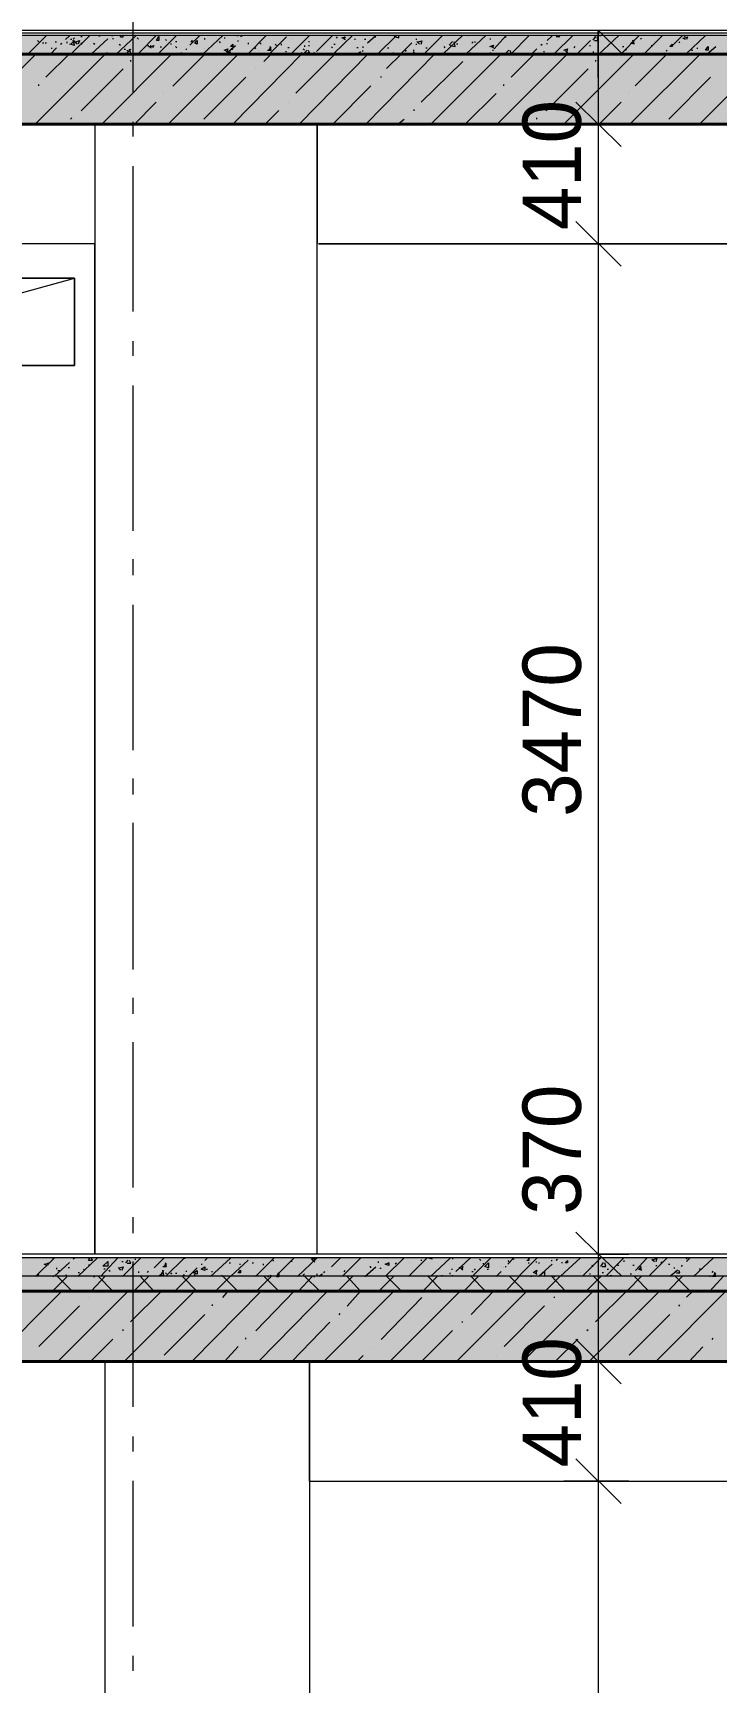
# Model space of a CAD drawing. Header units: millimetres. Extents: x -136833 to 49383, y -8033 to 344618.
# Drawn here: x -8092 to -5746, y 47183 to 52848 of the extents above; entities that cross this region are included whole.
import ezdxf

# ---------------------------------------------------------------- set-up
doc = ezdxf.new("R2010")
doc.units = ezdxf.units.MM
doc.layers.add('PDF _Геометрия', color=7, linetype='Continuous', true_color=0x1d1d1d)
doc.layers.add('PDF _Сплошная заливка', color=7, linetype='Continuous', true_color=0xffffff)
doc.layers.add('PDF _Текст', color=7, linetype='Continuous')

msp = doc.modelspace()

# ---------------------------------------------------------------- hatches: boundary and pattern name
at = {"layer": 'PDF _Сплошная заливка', "transparency": 33554559}
h = msp.add_hatch(color=256, dxfattribs=at)
h.paths.add_polyline_path([(-77398.8375915002, 52535.51989196878), (-77398.8375915002, 52776.42463318465), (-103546.0112988801, 52776.42463318465), (-103546.0112988801, 52535.51989196878)])
h.paths.add_polyline_path([(146.768885612255, 52535.51989196878), (146.768885612255, 52776.42463318465), (-22999.65702283529, 52776.42463318465), (-22999.65702283529, 52535.51989196878)])
h.paths.add_polyline_path([(-23351.00181990939, 52535.51989196878), (-23351.00181990939, 52776.42463318465), (-26352.24833949412, 52776.42463318465), (-26352.24833949412, 52535.51989196878)])
h.paths.add_polyline_path([(-26398.81210778105, 52535.51989196878), (-26398.81210778105, 52776.42463318465), (-44097.27712665802, 52776.42463318465), (-44097.27712665802, 52535.51989196878)])
h.paths.add_polyline_path([(-45350.26580056082, 52535.51989196878), (-45350.26580056082, 52776.42463318465), (-50899.8203663938, 52776.42463318465), (-50899.8203663938, 52535.51989196878)])
h = msp.add_hatch(color=256, dxfattribs=at)
h.paths.add_polyline_path([(-65546.24202755485, 48285.51776832552), (-65546.24202755485, 48526.35779911298), (-101294.0025896181, 48526.35779911298), (-101294.0025896181, 48285.51776832552)])
h.paths.add_polyline_path([(146.768885612255, 48285.51776832552), (146.7688856122841, 48526.35779911298), (-22999.65702283529, 48526.35779911298), (-22999.65702283529, 48285.51776832552)])
h.paths.add_polyline_path([(-23351.00181990939, 48285.51776832552), (-23351.00181990939, 48526.35779911298), (-26352.24833949412, 48526.35779911298), (-26352.24833949412, 48285.51776832552)])
h.paths.add_polyline_path([(-26398.81210778105, 48285.51776832552), (-26398.81210778105, 48526.35779911298), (-44097.27712665802, 48526.35779911298), (-44097.27712665802, 48285.51776832552)])
h.paths.add_polyline_path([(-45350.26580056082, 48285.51776832552), (-45350.26580056082, 48526.35779911298), (-50899.8203663938, 48526.35779911298), (-50899.8203663938, 48285.51776832552)])
h.paths.add_polyline_path([(-50950.617204525, 48285.51776832552), (-50950.617204525, 48526.35779911298), (-65296.49090674313, 48526.35779911298), (-65296.49090674313, 48285.51776832552)])

# ---------------------------------------------------------------- linework, layer by layer
at = {"layer": 'PDF _Геометрия', "color": 7, "lineweight": 9}
for points in [[(-7747.654456766279, 52644.77888365517), (-7747.654456766279, 53144.23190761018)], [(-22897.04491216989, 52775.70699501465), (-96.6929183047032, 52775.70699501465), (-96.6929183047032, 52839.24117213599), (-96.6929183047032, 52847.65271359871), (-96.6929183047032, 52856.14599987641), (-22897.04491216989, 52856.14599987641)], [(-6150.779456766264, 52695.35046541787), (-6150.779456766264, 52856.2363432561), (-6150.779456766264, 52534.54261451695), (-6150.779456766264, 52123.90597994009), (-6150.779456766264, 48652.60497704038), (-6150.779456766264, 48284.29600722856), (-6150.779456766264, 47873.6593648568), (-6150.779456766264, 45033.19899437744)], [(-96.6929183047032, 52847.65271359871), (-22897.04491216989, 52847.65271359871)], [(-96.6929183047032, 52839.24117213599), (-22897.04491216989, 52839.24117213599)], [(-9234.043096253808, 52533.93904870238), (-7879.265033689357, 52533.93904870238), (-7879.265033689357, 48651.98994121978), (-7879.265033689357, 52123.35485058222), (-9606.179258351563, 52123.35485058222)], [(-7886.395140819412, 48653.54661909459), (-7115.923687535513, 48653.54661909459), (-7115.923687535513, 52535.31499270823), (-7886.395140819412, 52535.31499270823)], [(-7747.654456766279, 52492.37927190195), (-7747.654456766279, 52543.17976337214)], [(-7115.923687535513, 52535.31499270823), (-7115.923687535513, 52124.70409525902)], [(-579.2650336892984, 51590.38374239841), (-579.2650336892984, 48652.46146995788), (-579.2650336892984, 52534.40493699117), (-579.2650336892984, 52123.74345747828), (-7111.413859961627, 52123.74345747828), (-579.2650336892984, 52123.74345747828)], [(-579.2650336892984, 52534.40493699117), (-7111.413859961627, 52534.40493699117)], [(-6150.779456766264, 52534.54261451695), (-6269.263439017872, 52534.54261451695)], [(-6151.586417053419, 52534.63029903517), (-6045.49099522781, 52534.63029903517)], [(-7747.654456766279, 51891.25008138418), (-7747.654456766279, 52390.78015931586)], [(-6150.779456766264, 52123.90597994009), (-6269.263439017872, 52123.90597994009)], [(-6151.586417053419, 52123.96573213676), (-6045.49099522781, 52123.96573213676)], [(-8224.56275063382, 51929.89274641829), (-7949.457341381669, 52006.04596558841), (-8300.642797514127, 52006.04596558841), (-7949.457341381669, 52006.04596558841), (-7949.457341381669, 51705.50237346185), (-8300.642797514127, 51705.50237346185), (-7949.457341381669, 51705.50237346185), (-7949.457341381669, 52006.04596558841)], [(148.9801586183894, 51904.36985669532), (148.9801586183894, 50981.59287701028), (148.9801586183894, 48653.33308315772), (148.9801586183894, 48640.65153218422), (-19848.78286154335, 48640.65153218422)], [(-7747.654456766279, 51738.85046963098), (-7747.654456766279, 51789.64909074691)], [(-7747.654456766279, 51137.71940875896), (-7747.654456766279, 51637.25135704488)], [(-7747.654456766279, 50985.31979700574), (-7747.654456766279, 51040.35397769786)], [(-7747.654456766279, 50384.19060648797), (-7747.654456766279, 50883.72068441964)], [(-7747.654456766279, 50231.7910024317), (-7747.654456766279, 50286.82330507264)], [(-7747.654456766279, 49630.65993386275), (-7747.654456766279, 50134.4255713706)], [(-7747.654456766279, 49478.26220016071), (-7747.654456766279, 49533.29451049858)], [(-7747.654456766279, 48881.44186709342), (-7747.654456766279, 49380.89489874538)], [(-6150.779456766264, 49126.76737903751), (-6150.779456766264, 48686.51164110944), (-6150.779456766264, 48470.59332541319)], [(-7747.654456766279, 48724.80856611827), (-7747.654456766279, 48779.84087645614)], [(148.9801586183894, 48653.33308315772), (-19848.78286154335, 48653.33308315772)], [(-19848.78286154335, 48526.35779911298), (148.9801586183894, 48526.35779911298), (148.9801586183894, 48577.16389425253), (148.9801586183894, 48640.65153218422)], [(-7747.654456766279, 48127.9111944682), (-7747.654456766279, 48627.44314275411)], [(-6150.779456766264, 48652.60497704038), (-6269.263439017872, 48652.60497704038)], [(-6151.586417053419, 48652.75176248316), (-6045.49099522781, 48652.75176248316)], [(148.9801586183894, 48577.16389425253), (-19848.78286154335, 48577.16389425253)], [(-9240.853272375185, 45252.2718336995), (-7844.168879843215, 45252.2718336995), (-7844.168879843215, 45154.90432504352), (-10239.91846691261, 45154.90432504352), (-7844.168879843215, 45154.90432504352), (-7844.168879843215, 48283.37658009075), (-7941.846205451395, 48283.37658009075)], [(-7142.245802920123, 47872.94309226629), (-7142.245802920123, 48283.54568348834), (-7142.245802920123, 45155.11328613107), (-7845.276033171889, 45155.11328613107)], [(-7143.975802110173, 47873.31877468288), (-544.1688798431423, 47873.31877468288), (-544.1688798431423, 48283.92400577303), (-544.1688798431423, 45155.50892451356), (-4595.693130424232, 45155.50892451356)], [(-544.1688798431423, 48283.92400577303), (-7143.975802110173, 48283.92400577303)], [(-6150.779456766264, 48284.29600722856), (-6269.263439017872, 48284.29600722856)], [(-6151.586417053419, 48284.44994390402), (-6045.49099522781, 48284.44994390402)], [(-7747.654456766279, 47975.51158271499), (-7747.654456766279, 48026.31207418516)], [(-7747.654456766279, 47374.38239219721), (-7747.654456766279, 47873.91247012888)], [(-6150.779456766264, 47873.6593648568), (-6269.263439017872, 47873.6593648568)], [(-6151.586417053419, 47873.78538480698), (-6045.49099522781, 47873.78538480698)], [(-7747.654456766279, 47221.982780444), (-7747.654456766279, 47272.7832796111)]]:
    msp.add_lwpolyline(points, dxfattribs=at)
at = {"layer": 'PDF _Геометрия', "color": 7, "lineweight": 40}
for points in [[(-96.6929183047032, 53046.66677009287), (-96.6929183047032, 52775.70699501465), (-22994.22725588932, 52775.70699501465)], [(-22994.22725588932, 52534.39398192377), (-96.6929183047032, 52534.39398192377), (-96.6929183047032, 51954.42211422629)], [(148.9801586183894, 45156.77080311752), (148.9801586183894, 48285.08877381559), (148.9801586183894, 48526.35779911298), (-22997.80196707319, 48526.35779911298)], [(-22994.22725588932, 48284.23364378761), (-96.6929183047032, 48284.23364378761), (-96.6929183047032, 45155.80124204171), (-26097.42702582799, 45155.80124204171)]]:
    msp.add_lwpolyline(points, dxfattribs=at)
at = {"layer": 'PDF _Геометрия', "color": 7, "lineweight": 18}
for points in [[(-6148.249074914944, 52855.69969461921), (-6071.81311061242, 52779.49605347341)], [(-6150.779456766264, 52534.54261451695), (-6227.167945314563, 52610.69703004821)], [(-6148.249074914944, 52533.96027965342), (-6071.81311061242, 52457.75663850762)], [(-6150.779456766264, 52123.90597994009), (-6227.167945314563, 52200.06228963177)], [(-6148.249074914944, 52123.3826298124), (-6071.81311061242, 52047.17898086685)], [(-6150.779456766264, 48652.60497704038), (-6227.167945314563, 48728.83741171407)], [(-6148.249074914944, 48652.02837508999), (-6071.81311061242, 48580.03689176671)], [(-6150.779456766264, 48284.29600722856), (-6227.167945314563, 48360.52844190224)], [(-6148.249074914944, 48283.72471825989), (-6071.81311061242, 48207.52107711409)], [(-6150.779456766264, 47873.6593648568), (-6227.167945314563, 47949.89370148579)], [(-6148.249074914944, 47873.06899298752), (-6071.81311061242, 47796.86534404196)]]:
    msp.add_lwpolyline(points, dxfattribs=at)
at = {"layer": 'PDF _Геометрия', "lineweight": 9}
for points in [[(-8109.702890857588, 52775.54943144721), (-8045.971764458591, 52839.05184219193)], [(-8076.897086837489, 52822.28534368541), (-8072.293879843215, 52818.06260953033)], [(-8059.34965543494, 52813.72940821354), (-8054.745802920123, 52813.72940821354)], [(-8050.575939733666, 52813.63513363238), (-8045.971764458591, 52813.63513363238)], [(-8028.423687535513, 52797.39784288452), (-8028.423687535513, 52793.17363599471)], [(-8019.649649073981, 52839.69819084942), (-8019.649649073981, 52839.69819084942)], [(-8015.481076928598, 52817.63876391952), (-8010.875610612435, 52817.63876391952)], [(-7997.933645526078, 52809.08116832854), (-7993.327533689371, 52813.3065672296)], [(-7980.068822256988, 52825.86164323722), (-7967.005418304732, 52838.53862223531)], [(-7975.779456766279, 52817.42417682809), (-7975.779456766279, 52813.19818576124)], [(-7966.364850959144, 52810.38726655922), (-7949.457341381669, 52806.16226227403), (-7954.065067019736, 52823.06789682119)], [(-7962.83878272101, 52826.53959084227), (-7958.231379843201, 52826.53959084227)], [(-7962.52257571138, 52809.54301878814), (-7949.457341381669, 52822.29869637025)], [(-7960.620187179564, 52776.16971731492), (-7896.813110612435, 52839.67085866888)], [(-7954.065067019736, 52827.29477613671), (-7949.457341381669, 52831.51978042189)], [(-7949.13389570851, 52818.74977004801), (-7940.683302920123, 52810.29729441287)], [(-7944.976329165773, 52817.96822268885), (-7931.909264458591, 52822.19381887713), (-7936.517635617216, 52809.436354285)], [(-7927.743919915942, 52835.55590663245), (-7923.135225997059, 52835.55590663245)], [(-7927.743919915942, 52814.41895192209), (-7923.135225997059, 52810.19118435791)], [(-7890.775488236875, 52776.52661537856), (-7835.394841381669, 52827.36669520477)], [(-7883.875341409599, 52813.35278041852), (-7879.265033689357, 52809.12353243992)], [(-7866.327910007079, 52838.6273955654), (-7861.716956766279, 52838.6273955654)], [(-7826.620802920137, 52830.74185583684), (-7826.620802920137, 52830.74185583684)], [(-7822.459331500737, 52839.11717630805), (-7817.846764458591, 52839.11717630805)], [(-7817.846764458591, 52830.65453519038), (-7817.846764458591, 52826.42322232417)], [(-7806.616647359566, 52775.15227734957), (-7738.880418304747, 52838.65639928209)], [(-7796.138184396943, 52810.15892254308), (-7791.524649073981, 52805.92671373558)], [(-7791.524649073981, 52834.70310065778), (-7791.524649073981, 52838.93530177104)], [(-7791.211857646835, 52834.69584477988), (-7782.750610612435, 52834.69584477988), (-7782.750610612435, 52838.92646444969)], [(-7734.722174488052, 52830.87571580108), (-7730.106379843201, 52826.64143441337)], [(-7727.993284591765, 52779.6867942538), (-7668.688110612435, 52838.99008899988)], [(-7698.860306371047, 52806.05151919087), (-7695.010225997044, 52801.8160534716)], [(-7694.703945498026, 52801.73003734864), (-7686.236187535527, 52797.49615451704)], [(-7690.0865370518, 52800.96109174745), (-7686.236187535527, 52805.19685354961)], [(-7689.781117597595, 52800.95231882108), (-7677.462149073981, 52805.11128732058), (-7681.312767732539, 52796.71626093603)], [(-7661.687177007698, 52776.53486615061), (-7598.495802920137, 52840.0329114726)], [(-7654.99145977477, 52800.77502466265), (-7651.140033689357, 52800.77502466265)], [(-7637.443921136262, 52826.02860924245), (-7633.591956766279, 52821.79107094295)], [(-7619.896382497769, 52810.53037404511), (-7616.043879843201, 52810.53037404511)], [(-7602.348843859247, 52818.91831648094), (-7598.495802920137, 52818.91831648094)], [(-7602.348843859247, 52801.19395826905), (-7598.495802920137, 52796.95523563801)], [(-7553.460548071685, 52805.69567673017), (-7519.529456766293, 52839.54770019588)], [(-7549.706227943723, 52818.5833982675), (-7545.851572150888, 52818.5833982675), (-7545.851572150888, 52822.82389739588)], [(-7508.460390841254, 52775.57768938623), (-7440.563110612435, 52839.07833812047)], [(-7501.981379843201, 52825.9711725775), (-7501.981379843201, 52830.21315212033)], [(-7453.194765431923, 52818.71094879808), (-7449.337149073981, 52814.46719275793)], [(-7435.64722679343, 52831.28689787878), (-7431.789072150903, 52831.28689787878)], [(-7430.65717088613, 52775.25177578975), (-7396.692918304747, 52804.89135071997)], [(-7391.778380197153, 52839.47129178607), (-7387.918879843201, 52839.47129178607)], [(-7387.918879843201, 52818.32130703648), (-7387.918879843201, 52822.56713565685)], [(-7378.859869374632, 52835.92380299206), (-7370.370802920137, 52840.17022377821)], [(-7354.750322198699, 52775.38797181536), (-7291.404456766293, 52838.88660530207)], [(-7352.822725997044, 52813.84621543087), (-7352.822725997044, 52809.59920247894)], [(-7330.361994962353, 52793.3071892751), (-7326.50061061242, 52797.55508275292)], [(-7312.81445632386, 52814.39518959744), (-7308.952533689357, 52810.14669623107)], [(-7286.214956429467, 52788.75517085448), (-7273.856379843201, 52788.75517085448), (-7277.719379046845, 52801.42497383457)], [(-7282.351957225837, 52787.98181386591), (-7273.856379843201, 52800.651624572)], [(-7280.728712756463, 52775.7026869919), (-7221.212149073966, 52834.98714968334)], [(-7273.856379843201, 52838.74214876955), (-7273.856379843201, 52838.74214876955)], [(-7273.856379843201, 52838.74214876955), (-7273.856379843201, 52838.74214876955)], [(-7260.171840408322, 52809.77483327991), (-7256.308302920123, 52805.52456341622)], [(-7238.760225997044, 52806.22626765463), (-7238.760225997044, 52810.47712968411)], [(-7216.30299381206, 52797.57998751121), (-7212.438110612435, 52797.57998751121)], [(-7205.666707005788, 52775.95997322787), (-7142.245802920123, 52839.45640826727)], [(-7203.664072150903, 52830.59174349938), (-7203.664072150903, 52830.59174349938)], [(-7159.793879843201, 52804.9504809848), (-7159.793879843201, 52800.6988410604)], [(-7146.112839258029, 52818.26512647634), (-7142.245802920123, 52818.26512647634)], [(-7146.112839258029, 52805.58018772009), (-7142.245802920123, 52805.58018772009)], [(-7118.222743231672, 52783.89542656648), (-7063.279456766279, 52838.91995618502)], [(-7067.148915384736, 52800.84319871919), (-7063.279456766279, 52796.58642277085)], [(-7060.454703569572, 52776.59669815611), (-6993.087149073966, 52840.09075929167)], [(-7058.375146065475, 52809.28715810303), (-7054.505418304747, 52809.28715810303)], [(-7049.601376746214, 52830.34780140407), (-7045.731379843201, 52834.60517725709)], [(-7031.792811345178, 52830.99773634805), (-7019.409264458576, 52835.17850694705), (-7023.280068788445, 52826.74136119888)], [(-7028.183302920137, 52821.77604163948), (-7028.183302920137, 52821.77604163948)], [(-7027.92200701531, 52830.22470575694), (-7019.409264458576, 52825.96644165526)], [(-6988.184991511444, 52826.55098012177), (-6984.31311061242, 52826.55098012177)], [(-6979.411222192182, 52797.60034513698), (-6975.539072150903, 52797.60034513698)], [(-6957.99099522781, 52797.46411849051), (-6957.99099522781, 52801.72445517242)], [(-6953.089914234428, 52826.28843198082), (-6949.216956766293, 52826.28843198082)], [(-6943.561950730189, 52814.17456796781), (-6914.120802920123, 52839.51089778492)], [(-6917.994836957412, 52834.55297100855), (-6914.120802920123, 52834.55297100855)], [(-6907.499476619894, 52776.37074658772), (-6843.92849522781, 52839.86223513321), (-6852.45307583567, 52835.67565064102)], [(-6874.12599036115, 52796.95482252775), (-6870.250610612449, 52796.95482252775)], [(-6852.212376382726, 52835.61526743379), (-6835.154456766279, 52831.35078559146), (-6835.154456766279, 52839.80025090998)], [(-6829.289756786515, 52776.05510625341), (-6791.284264458591, 52814.13633205498)], [(-6777.61452784932, 52826.73175288609), (-6773.736187535498, 52826.73175288609)], [(-6777.61452784932, 52809.04629611129), (-6773.736187535498, 52809.04629611129)], [(-6773.492056804826, 52818.21645505913), (-6764.962149073966, 52809.76040380955)], [(-6768.597488844243, 52817.38029349141), (-6756.188110612435, 52821.56789203746), (-6760.066989210827, 52808.92365546428)], [(-6749.64623700385, 52775.37146819298), (-6685.995802920123, 52838.86461958456)], [(-6742.519450572319, 52796.85108439628), (-6738.640033689357, 52796.85108439628)], [(-6685.995802920123, 52821.943849033), (-6685.995802920123, 52821.943849033)], [(-6683.372426493879, 52776.4321834902), (-6615.803495227796, 52839.96245492531)], [(-6681.103065337535, 52801.46793577448), (-6677.221764458576, 52797.27582808374)], [(-6663.319359843867, 52806.33500785358), (-6650.899649073966, 52818.99166698602)], [(-6659.209585511227, 52805.50018424976), (-6642.125610612435, 52801.22918858387), (-6646.007988060534, 52818.1558262542)], [(-6637.234218741272, 52810.40981297762), (-6633.351572150903, 52810.40981297762)], [(-6604.448228966401, 52775.97536110207), (-6536.837149073952, 52839.4655758682)], [(-6598.255418304732, 52834.80202853247), (-6598.255418304732, 52834.80202853247)], [(-6584.591602825734, 52813.5596854485), (-6580.707341381669, 52817.75499078049)], [(-6575.817833506473, 52817.69805495974), (-6571.933302920123, 52817.69805495974)], [(-6523.175217590964, 52827.3893764726), (-6519.289072150888, 52827.3893764726)], [(-6522.948521176673, 52801.99513344561), (-6510.515033689342, 52806.19276433489), (-6514.401448271703, 52797.71969653639)], [(-6519.062106594312, 52801.21899313502), (-6510.515033689342, 52796.94355622581)], [(-6508.635692782918, 52793.24367773076), (-6466.644841381654, 52839.74114310936)], [(-6470.532601675426, 52834.76374468701), (-6466.644841381654, 52834.76374468701)], [(-6451.479006617985, 52775.79054629541), (-6387.67849522781, 52839.27764901667)], [(-6414.000610612435, 52800.53708803708), (-6414.000610612435, 52800.53708803708)], [(-6347.699831205871, 52805.8726318054), (-6343.808302920123, 52810.1536942895)], [(-6326.260225997044, 52809.27352042665), (-6326.260225997044, 52813.47726368791)], [(-6325.841128551343, 52821.86226527276), (-6308.712149073952, 52838.75556309659)], [(-6302.39539142506, 52776.37152926854), (-6238.519841381669, 52839.85532897396)], [(-6294.845908342511, 52835.88585491399), (-6282.390033689342, 52835.88585491399), (-6286.283445971087, 52840.16898219148)], [(-6286.283445971087, 52834.32886376887), (-6282.390033689342, 52838.61199883319)], [(-6238.519841381669, 52827.15932928964), (-6238.519841381669, 52827.15932928964)], [(-6233.640830055549, 52797.50898525749), (-6229.745802920108, 52801.71591837588)], [(-6223.861276020645, 52775.16290553399), (-6177.101572150888, 52821.76659565178)], [(-6180.998214140025, 52804.85387573375), (-6177.101572150888, 52804.85387573375)], [(-6168.124244235019, 52823.23210317278), (-6159.553495227825, 52835.85988699416)], [(-6163.450675501532, 52834.37941056306), (-6159.553495227825, 52834.37941056306)], [(-6163.248247092022, 52822.32967139214), (-6150.779456766264, 52822.32967139214), (-6154.676906182256, 52835.03444448513)], [(-6148.441754363274, 52775.3312814486), (-6080.587149073981, 52838.81787952323)], [(-6145.903136863009, 52839.27728952978), (-6142.005418304718, 52839.27728952978)], [(-6115.683302920108, 52813.6497817012), (-6115.683302920108, 52813.6497817012)], [(-6073.600232427911, 52775.66492403528), (-6010.394841381654, 52839.18466393065)], [(-6066.939212989717, 52801.44648278267), (-6063.039072150874, 52801.44648278267)], [(-6040.423763258252, 52814.68899883539), (-6027.942918304747, 52810.3972773673), (-6031.844135712701, 52823.11623702653)], [(-6036.522545850283, 52813.90989450927), (-6027.942918304747, 52822.33522890633)], [(-6005.522827754961, 52826.42373487336), (-6001.620802920137, 52830.63822605291)], [(-5994.673125324873, 52775.18575767973), (-5931.42849522781, 52838.66868318355)], [(-5966.524649073966, 52801.59046830113), (-5966.524649073966, 52805.80612225932)], [(-5957.75061061242, 52834.5719886987), (-5957.75061061242, 52834.5719886987)], [(-5957.75061061242, 52817.63006460897), (-5957.75061061242, 52817.63006460897)], [(-5899.521287177879, 52801.64291788066), (-5861.236187535498, 52839.76970173576)], [(-5873.916287966131, 52813.63603914545), (-5870.010225997044, 52817.8548907449)], [(-5861.053614670629, 52831.21512269149), (-5852.462149073966, 52826.99759612365)], [(-5856.368749327637, 52838.95012087494), (-5852.462149073966, 52834.73259430709)], [(-5856.187037507581, 52830.39702298578), (-5843.688110612435, 52834.61674666921), (-5847.594980008376, 52826.17729930235)], [(-5850.283674815058, 52775.72992588396), (-5782.269841381654, 52839.2872488601)], [(-5799.817918304718, 52839.3571396197), (-5799.817918304718, 52839.3571396197)], [(-5782.269841381654, 52826.54371997905), (-5782.269841381654, 52826.54371997905)], [(-5776.886870405913, 52776.27778113185), (-5747.173687535484, 52801.69167587878)], [(-8322.112273334555, 52535.27833807254), (-8081.067918304761, 52776.55133694677)], [(-8085.669598212597, 52533.73546630928), (-7844.168879843215, 52775.00334704465)], [(-8047.681894531735, 52696.16362755873), (-7967.005418304732, 52776.61125151483)], [(-8032.380303869781, 52775.31944962812), (-8010.875610612435, 52796.51661203479)], [(-7870.490995227825, 52780.19813830483), (-7870.490995227825, 52780.19813830483)], [(-7857.209043542272, 52533.8443114355), (-7616.043879843201, 52775.08847455398)], [(-7840.006762903286, 52779.98743518041), (-7835.394841381669, 52779.98743518041)], [(-7778.590752994409, 52792.28566840219), (-7773.976572150888, 52792.28566840219)], [(-7773.362060087646, 52780.25577335187), (-7756.428495227825, 52776.02425813265), (-7761.043321591875, 52792.95595276904)], [(-7769.817037293149, 52787.96388869212), (-7765.202533689371, 52787.96388869212)], [(-7768.739714347888, 52779.48726544601), (-7756.428495227825, 52792.18555924694)], [(-7756.428495227825, 52750.62579261094), (-7756.428495227825, 52754.85917805361)], [(-7629.522096794739, 52533.87726564416), (-7387.918879843201, 52775.17329724353)], [(-7612.261519024076, 52665.09984636471), (-7501.981379843201, 52775.15027582399)], [(-7584.801305220739, 52776.44152453502), (-7580.947725997044, 52780.68083162468)], [(-7567.253766582216, 52792.45994731978), (-7563.399649073966, 52792.45994731978)], [(-7514.611150666722, 52779.47331362891), (-7510.755418304747, 52775.23163016898)], [(-7501.981379843201, 52796.35828409735), (-7501.981379843201, 52796.35828409735)], [(-7435.35897251335, 52788.92139090602), (-7423.015033689371, 52793.16603519484), (-7426.873457474168, 52780.4321023284)], [(-7431.500548728538, 52788.14894989801), (-7423.015033689371, 52779.66155194803)], [(-7418.099688154893, 52779.58083487707), (-7414.24099522781, 52783.82577524877)], [(-7409.325918835646, 52792.23415153955), (-7405.466956766264, 52792.23415153955), (-7409.325918835646, 52796.47938799414)], [(-7405.95588127205, 52534.851405291), (-7168.567918304732, 52776.10371044964), (-7168.567918304732, 52780.35694114223), (-7177.070598518025, 52776.10371044964)], [(-7374.23084155863, 52776.63414218989), (-7370.370802920137, 52776.63414218989)], [(-7317.726572150903, 52788.98353945516), (-7317.726572150903, 52788.98353945516)], [(-7299.350668017505, 52749.81583756791), (-7273.856379843201, 52775.23467364177)], [(-7268.945609727598, 52776.00626164423), (-7265.082341381683, 52776.00626164423)], [(-7256.308302920123, 52792.85299497902), (-7256.308302920123, 52792.85299497902)], [(-7225.076763131307, 52784.97926792899), (-7221.212149073966, 52784.97926792899)], [(-7189.945889930503, 52640.72159240114), (-7054.505418304747, 52776.16206402691)], [(-7177.481357999815, 52534.95735835311), (-6940.442918304732, 52776.18108278017)], [(-7163.660377896522, 52793.04136539371), (-7159.793879843201, 52788.78972546929)], [(-7159.523705400061, 52780.28603063481), (-7151.019841381669, 52788.71626367227)], [(-7154.617295178978, 52779.43992696242), (-7142.245802920123, 52779.43992696242), (-7146.112839258029, 52787.86885966369)], [(-7128.565300619506, 52780.06707158912), (-7124.697725997059, 52780.06707158912)], [(-7028.183302920137, 52775.25213901503), (-7028.183302920137, 52775.25213901503)], [(-6979.153746845011, 52775.61362363408), (-6966.765033689357, 52784.05617900006)], [(-6961.863683553689, 52783.98724057028), (-6957.99099522781, 52788.24756950681)], [(-6949.011601203514, 52534.98450247802), (-6712.317918304747, 52776.33520731209)], [(-6879.024649073966, 52792.75766701426), (-6879.024649073966, 52792.75766701426)], [(-6877.550162779051, 52725.45457700754), (-6826.380418304732, 52776.23816085877)], [(-6856.578451722613, 52779.84771285475), (-6852.702533689342, 52779.84771285475)], [(-6812.709605126351, 52784.63717635615), (-6808.832341381669, 52788.82492362699)], [(-6786.388297168582, 52788.71113887913), (-6782.510225997044, 52788.71113887913)], [(-6786.388297168582, 52784.44488053946), (-6782.510225997044, 52780.17862219978)], [(-6759.48133560062, 52610.6213232202), (-6615.803495227796, 52750.26050376205)], [(-6725.200682875293, 52535.08720568258), (-6484.192918304732, 52776.40625121719)], [(-6685.995802920123, 52783.83090649702), (-6685.995802920123, 52783.83090649702)], [(-6602.139141464257, 52775.53542665268), (-6598.255418304732, 52775.53542665268)], [(-6593.365372144995, 52779.74789094806), (-6589.481379843186, 52779.74789094806)], [(-6523.175217590964, 52780.05544105101), (-6519.289072150888, 52780.05544105101)], [(-6514.401448271703, 52789.24853308105), (-6510.515033689342, 52789.24853308105)], [(-6505.627678952442, 52776.51979241873), (-6501.740995227825, 52776.51979241873)], [(-6497.509540237268, 52535.18710094131), (-6256.067918304732, 52776.47280610514)], [(-6470.309456676478, 52776.23471659652), (-6457.870802920108, 52788.91068011754)], [(-6466.421427240421, 52775.45824601391), (-6457.870802920108, 52775.45824601391)], [(-6449.096764458576, 52775.40144198781), (-6452.985063036904, 52788.07828298103)], [(-6450.27775061685, 52695.99882811338), (-6370.130418304732, 52776.45961246077)], [(-6409.116216440656, 52775.90124792745), (-6405.226572150888, 52775.90124792745)], [(-6378.478253334484, 52776.40507672171), (-6361.356379843201, 52793.29326513551)], [(-6338.92606188661, 52783.87241199445), (-6335.034264458591, 52783.87241199445)], [(-6269.041204869631, 52535.28525152662), (-6027.942918304747, 52776.53592744591)], [(-6268.526376092414, 52789.16895148694), (-6256.067918304732, 52793.37501252136), (-6259.962138013318, 52780.67886713955)], [(-6264.632156383828, 52788.38934427816), (-6256.067918304732, 52779.90116030999)], [(-6168.327533689342, 52784.38728409067), (-6168.327533689342, 52780.17831610966)], [(-6159.553495227825, 52750.43399937441), (-6159.553495227825, 52754.71936998083)], [(-6150.779456766264, 52780.78225261549), (-6150.779456766264, 52780.78225261549)], [(-6058.165443670456, 52788.68689675938), (-6054.265033689357, 52792.89965157179)], [(-6041.348668163919, 52535.37700492712), (-5799.817918304718, 52776.66921296901)], [(-6023.990363282879, 52666.548229386), (-5913.880418304718, 52776.58382075716)], [(-6005.33105359145, 52775.57387819262), (-5992.846764458576, 52779.78866006682), (-5996.749058435686, 52775.57387819262)], [(-5922.654456766279, 52780.92246823374), (-5922.654456766279, 52780.92246823374)], [(-5917.785134562393, 52785.09678942895), (-5913.880418304718, 52789.31418755509)], [(-5830.047441369839, 52788.74837006497), (-5826.140033689328, 52788.74837006497)], [(-5812.499902731346, 52796.32771893286), (-5808.591956766264, 52796.32771893286)], [(-5804.111040865639, 52533.8463788412), (-5562.918879843186, 52775.11883073649)], [(-5782.269841381654, 52792.69521331106), (-5782.269841381654, 52792.69521331106)], [(-7926.644457867369, 52580.69114927677), (-7782.750610612435, 52724.5831190059)], [(-7505.19719514341, 52552.27216259735), (-7361.596764458591, 52696.18361055944)], [(-7326.50061061242, 52724.80721169897), (-7326.50061061242, 52724.80721169897)], [(-6896.572725997059, 52694.7076477984), (-6896.572725997059, 52698.97005706051)], [(-6330.041405946307, 52580.54840568526), (-6185.875610612435, 52724.48018486596)], [(-5908.586755219803, 52552.03990175193), (-5764.721764458591, 52695.97933324526)], [(-8072.293879843215, 52666.44157292698), (-8072.293879843215, 52670.66430708205)], [(-7642.36599522781, 52640.61335724123), (-7642.36599522781, 52640.61335724123)], [(-7062.596065358593, 52534.87176294153), (-6931.668879843186, 52666.10534971796)], [(-6607.455753151211, 52534.45796179883), (-6501.740995227825, 52640.25433230705)], [(-6475.418879843215, 52666.25578994555), (-6475.418879843215, 52670.53241118632)], [(-6045.49099522781, 52640.41527361068), (-6045.49099522781, 52640.41527361068)], [(-7744.938700463506, 52534.15508917939), (-7668.688110612435, 52610.32482579019)], [(-7293.899944024408, 52535.37013743177), (-7247.534264458576, 52581.89052381508)], [(-7212.438110612435, 52610.52001940803), (-7212.438110612435, 52610.52001940803)], [(-6782.510225997044, 52580.45795686531), (-6782.510225997044, 52584.72421520498)], [(-6148.249074914944, 52533.96027965342), (-6071.81311061242, 52610.16392859898)], [(-7962.83878272101, 52552.22072374398), (-7958.231379843201, 52556.44543207762)], [(-6838.543662724085, 52534.94664902069), (-6817.606379843201, 52551.84981821592)], [(-6361.356379843201, 52552.05188506236), (-6361.356379843201, 52556.25255895773)], [(-8083.394178443821, 48575.93261212723), (-8019.649649073981, 48639.44837774276), (-8024.254792629872, 48639.44837774276)], [(-8054.415254416308, 48619.41442441666), (-8045.971764458591, 48615.11393893298)], [(-8050.253808439462, 48618.41141092829), (-8037.197725997044, 48622.63532941492), (-8041.802224032392, 48614.18936615857)], [(-8045.971764458591, 48636.30703276741), (-8045.971764458591, 48636.30703276741)], [(-8024.254792629872, 48636.14640266546), (-8019.649649073981, 48640.37091331786)], [(-8019.649649073981, 48639.44837774276), (-8019.649649073981, 48639.44837774276)], [(-8017.713341980547, 48577.36201602592), (-7967.005418304732, 48623.9224465771)], [(-8010.875610612435, 48605.49838401438), (-8010.875610612435, 48601.27358495988)], [(-7971.612498422255, 48607.01918042929), (-7967.005418304732, 48607.01918042929)], [(-7954.065067019736, 48636.52441800521), (-7949.457341381669, 48640.75128963617)], [(-7938.156172294126, 48576.63714246943), (-7870.490995227825, 48640.15162253116)], [(-7901.422772812119, 48631.84056587473), (-7896.813110612435, 48640.29787750041)], [(-7901.110712801747, 48631.76530673853), (-7888.039072150888, 48631.76530673853), (-7892.649057110873, 48640.30017059805)], [(-7859.541688072728, 48577.01888860839), (-7800.298687535498, 48640.4919246071)], [(-7799.985304205809, 48606.56626942461), (-7791.524649073981, 48598.10185950385)], [(-7795.833233528057, 48605.56813085391), (-7782.750610612435, 48609.80063574431), (-7786.597999563601, 48597.10312876791)], [(-7791.524649073981, 48631.03342820075), (-7791.524649073981, 48631.03342820075)], [(-7787.364468695669, 48627.65304372257), (-7782.750610612435, 48627.65304372257)], [(-7784.461918931294, 48576.41950589149), (-7721.332341381654, 48639.93250951939)], [(-7773.664964528856, 48623.35299566131), (-7765.202533689371, 48631.8173042893)], [(-7768.739714347888, 48622.35662780514), (-7756.428495227825, 48622.35662780514), (-7760.276691605832, 48630.82341408326)], [(-7751.502922286585, 48614.74208278522), (-7747.654456766279, 48614.74208278522)], [(-7742.729152967309, 48635.83814774831), (-7738.880418304747, 48635.83814774831)], [(-7676.263925257241, 48605.42284506118), (-7642.36599522781, 48639.31888775998)], [(-7659.914072150888, 48627.6690968309), (-7659.914072150888, 48627.6690968309)], [(-7645.915230514103, 48610.51628884517), (-7633.591956766279, 48610.51628884517), (-7637.443921136262, 48623.22702398503)], [(-7642.06326614412, 48609.59091603671), (-7633.591956766279, 48622.30164347265)], [(-7635.37830373834, 48577.12777321671), (-7572.173687535498, 48640.6391249187), (-7572.173687535498, 48636.39951403899)], [(-7557.601466690336, 48575.85940651545), (-7528.303495227825, 48605.4660942093)], [(-7519.529456766293, 48606.32627136186), (-7519.529456766293, 48606.32627136186)], [(-7514.611150666722, 48618.05931513596), (-7510.755418304747, 48618.05931513596)], [(-7501.688121200379, 48631.58164798302), (-7493.207341381654, 48639.98711483603)], [(-7482.152485854327, 48575.921138259), (-7414.24099522781, 48639.43506949116)], [(-7418.099688154893, 48623.38230495837), (-7414.24099522781, 48623.38230495837)], [(-7412.277116237441, 48577.32676713274), (-7352.822725997044, 48632.30040193082)], [(-7387.918879843201, 48606.29479284904), (-7387.918879843201, 48606.29479284904)], [(-7383.004610877892, 48618.89223006615), (-7379.144841381654, 48618.89223006615)], [(-7339.135764281615, 48622.76192881334), (-7335.274649073966, 48622.76192881334)], [(-7328.44144892937, 48575.70736649859), (-7265.082341381683, 48639.21927403592)], [(-7300.17849522781, 48614.95751685557), (-7300.17849522781, 48619.20630630482)], [(-7268.945609727598, 48630.71932647431), (-7265.082341381683, 48630.71932647431)], [(-7249.775996005279, 48585.43796715424), (-7194.890033689357, 48640.48058727206)], [(-7203.664072150903, 48626.92905800673), (-7203.664072150903, 48631.18110436775)], [(-7183.996229336015, 48576.42203876047), (-7115.923687535513, 48639.93173168581)], [(-7137.070940345599, 48635.72858482285), (-7124.697725997059, 48639.98329592987), (-7128.565300619506, 48627.29659145274)], [(-7133.203365723122, 48634.799461901), (-7124.697725997059, 48626.36935590731)], [(-7066.369853922224, 48609.67937700135), (-7036.957341381669, 48639.32432998006)], [(-7030.274218543505, 48576.20759654078), (-6966.765033689357, 48639.71489165437)], [(-6984.31311061242, 48606.89841247106), (-6984.31311061242, 48606.89841247106)], [(-6952.089365980079, 48575.74866444534), (-6914.120802920123, 48609.68618661658)], [(-6931.668879843186, 48605.5205036065), (-6931.668879843186, 48609.78172853707), (-6935.542375595905, 48609.78172853707)], [(-6905.346764458576, 48623.19886046004), (-6905.346764458576, 48627.46097363929)], [(-6900.44729831889, 48605.25169221239), (-6896.572725997059, 48605.25169221239)], [(-6887.798687535513, 48639.07154904703), (-6887.798687535513, 48639.07154904703)], [(-6881.190603350566, 48576.92323936903), (-6817.606379843201, 48640.42795347109)], [(-6874.12599036115, 48619.60578608623), (-6870.250610612449, 48623.86908359702)], [(-6847.804682403352, 48619.39279685486), (-6843.92849522781, 48623.65698261431)], [(-6802.263983542536, 48576.27850575094), (-6738.640033689357, 48639.82478967812)], [(-6800.058302920123, 48623.3603311811), (-6800.058302920123, 48623.3603311811)], [(-6760.066989210827, 48632.37900577032), (-6756.188110612435, 48632.37900577032)], [(-6756.188110612435, 48635.7162067302), (-6756.188110612435, 48635.7162067302)], [(-6733.504779177441, 48640.59744943962), (-6721.091956766279, 48636.32911851973), (-6721.091956766279, 48640.59744943962)], [(-6729.865995227825, 48639.70705942658), (-6729.865995227825, 48639.70705942658)], [(-6727.219202898035, 48575.65630316707), (-6659.673687535513, 48639.16265618847)], [(-6650.899649073966, 48640.05751540387), (-6650.899649073966, 48635.78681582087)], [(-6639.97327976652, 48593.89276390526), (-6589.481379843186, 48640.50067152679)], [(-6628.22665017705, 48606.82450083877), (-6615.803495227796, 48611.09638475333), (-6619.68668010275, 48598.35847437086)], [(-6624.34346530211, 48605.89162780352), (-6615.803495227796, 48597.42749632984)], [(-6583.023372964701, 48577.34474111065), (-6519.289072150888, 48640.84564780162)], [(-6558.27029486798, 48636.00817017745), (-6554.385225997059, 48631.73421368268)], [(-6545.611187535498, 48622.29685177969), (-6545.611187535498, 48618.10038366907)], [(-6484.192918304732, 48610.93658739268), (-6484.192918304732, 48610.93658739268)], [(-6475.418879843215, 48606.70329267142), (-6475.418879843215, 48606.70329267142)], [(-6470.532601675426, 48610.86785142733), (-6466.644841381654, 48610.86785142733)], [(-6461.758832356165, 48631.05238222744), (-6457.870802920108, 48626.7751688209)], [(-6461.322508229801, 48619.08874510584), (-6440.322725997044, 48640.24232019198)], [(-6444.211293717672, 48639.38790076099), (-6440.322725997044, 48635.11009518867)], [(-6425.170133348642, 48576.15926028593), (-6361.356379843201, 48639.66143887604)], [(-6396.23385476855, 48632.35671292162), (-6387.67849522781, 48632.35671292162), (-6387.67849522781, 48640.76011415065)], [(-6391.568677802134, 48631.42405721016), (-6387.67849522781, 48639.90343370487)], [(-6391.568677802134, 48622.94277452599), (-6387.67849522781, 48622.94277452599)], [(-6365.247369844379, 48626.97582316073), (-6361.356379843201, 48626.97582316073)], [(-6356.473600525118, 48622.66531405618), (-6352.582341381654, 48622.66531405618)], [(-6355.423407332564, 48576.66495900974), (-6308.712149073952, 48619.0160405035)], [(-6312.604753928841, 48631.70692105206), (-6308.712149073952, 48631.70692105206)], [(-6295.057215290333, 48631.57353983811), (-6291.164072150888, 48635.85637881954)], [(-6295.057215290333, 48634.92110568428), (-6291.164072150888, 48634.92110568428)], [(-6279.982083575713, 48576.87685214355), (-6212.197725997044, 48640.3757059948)], [(-6277.50967665184, 48623.88765440763), (-6273.61599522781, 48623.88765440763)], [(-6247.293879843201, 48640.62988544173), (-6247.293879843201, 48640.62988544173)], [(-6205.145410932993, 48577.27811069923), (-6142.005418304718, 48640.73402900752)], [(-6177.101572150888, 48618.92617506077), (-6177.101572150888, 48618.92617506077)], [(-6172.224444820793, 48614.61435729977), (-6168.327533689342, 48610.40538931875)], [(-6141.803904558066, 48611.08666073195), (-6133.231379843201, 48623.79318850669)], [(-6136.928714841939, 48610.04995145911), (-6124.457341381654, 48610.04995145911), (-6128.355598224516, 48622.7573565747)], [(-6126.218303829941, 48576.65891115438), (-6063.039072150874, 48640.15236938054)], [(-6084.486751628239, 48614.92376850115), (-6080.587149073981, 48614.92376850115)], [(-6063.039072150874, 48630.79240578084), (-6063.039072150874, 48626.57994946391)], [(-6031.844135712701, 48615.41895540744), (-6027.942918304747, 48615.41895540744)], [(-6022.320896371457, 48597.21174440136), (-5984.07272599703, 48639.59304912941)], [(-6014.104231008168, 48602.48185117229), (-6001.620802920137, 48598.26735999274), (-6005.522827754961, 48610.98704788047)], [(-6010.202206173344, 48601.62256287127), (-6001.620802920137, 48610.05155303441)], [(-5984.07272599703, 48609.93318697083), (-5984.07272599703, 48609.93318697083)], [(-5977.133768190848, 48577.37416750291), (-5913.880418304718, 48640.863940149)], [(-5966.334973378413, 48636.02810895216), (-5957.75061061242, 48627.59621183972)], [(-5961.465166507973, 48635.07316416485), (-5948.976572150888, 48639.28939951236), (-5952.880211839423, 48626.56444757942)], [(-5952.880211839423, 48613.9157415369), (-5948.976572150888, 48613.9157415369)], [(-5935.332673200915, 48622.23463387798), (-5931.42849522781, 48626.4514506148)], [(-5909.011365243132, 48618.74749231601), (-5905.106379843186, 48618.74749231601)], [(-5891.463826604639, 48605.90298706506), (-5887.558302920108, 48605.90298706506)], [(-5865.14251864687, 48610.85346249141), (-5861.236187535498, 48615.07260478552)], [(-5847.594980008376, 48636.05987215509), (-5843.688110612435, 48640.35781136382)], [(-5847.413860090863, 48627.5297462801), (-5834.914072150874, 48640.2661036443)], [(-5843.688110612435, 48627.62042478822), (-5843.688110612435, 48627.62042478822)], [(-5823.975608972571, 48576.19644052097), (-5755.94772599703, 48639.68862305523)], [(-8076.897086837489, 48585.72413313243), (-8072.293879843215, 48581.50327984591)], [(-8026.4838279744, 48524.8145978399), (-7975.779456766279, 48575.59963218932)], [(-8024.254792629872, 48575.93261212723), (-8019.649649073981, 48580.15712277963)], [(-7958.231379843201, 48526.48868759999), (-8008.942855986694, 48577.28083818767)], [(-8006.707361227353, 48596.96952608325), (-8002.101572150903, 48596.96952608325)], [(-8002.101572150903, 48597.89030905008), (-8002.101572150903, 48593.6652062319)], [(-7980.386214123529, 48580.74659980035), (-7975.779456766279, 48580.74659980035)], [(-7936.517635617216, 48589.79629640964), (-7931.909264458591, 48589.79629640964)], [(-7918.970204214682, 48601.47586873285), (-7914.361187535513, 48597.17086118242)], [(-7891.081033111375, 48526.56533669728), (-7844.168879843215, 48577.32674813346)], [(-7883.875341409599, 48576.71573355589), (-7879.265033689357, 48576.71573355589)], [(-7817.846764458591, 48526.32297470725), (-7868.615080084972, 48577.17205520102)], [(-7848.780478604545, 48602.78256809984), (-7844.168879843215, 48602.78256809984)], [(-7831.233047202011, 48598.40226386463), (-7826.620802920137, 48594.17123938868)], [(-7745.828276170985, 48525.37875677836), (-7695.010225997044, 48576.19869349166)], [(-7730.106379843201, 48593.42886886217), (-7730.106379843201, 48589.1964657883)], [(-7677.462149073981, 48526.22599751716), (-7723.669572976767, 48576.97782914593)], [(-7712.558302920137, 48577.27043941907), (-7712.558302920137, 48577.27043941907)], [(-7698.860306371047, 48589.82812431867), (-7695.010225997044, 48594.06359003794)], [(-7659.314956390837, 48581.00369818201), (-7642.36599522781, 48581.00369818201), (-7646.217690455509, 48597.87366877931)], [(-7654.688407930807, 48580.07839003069), (-7642.36599522781, 48596.95024025525)], [(-7637.443921136262, 48589.33048481026), (-7633.591956766279, 48585.17006283744)], [(-7619.896382497769, 48588.34171115514), (-7616.043879843201, 48584.10358068986)], [(-7605.500500269234, 48525.26379479893), (-7554.625610612435, 48576.06340828446)], [(-7602.348843859247, 48588.20223515118), (-7598.495802920137, 48588.20223515118)], [(-7528.303495227825, 48525.04727777161), (-7579.189042287675, 48575.85940651545)], [(-7576.027535901478, 48581.36738409643), (-7572.173687535498, 48581.36738409643)], [(-7567.253766582216, 48594.01618211564), (-7563.399649073966, 48594.01618211564)], [(-7537.077533689357, 48584.40748493868), (-7537.077533689357, 48580.16668972742)], [(-7497.063612028185, 48601.88760817569), (-7493.207341381654, 48601.88760817569)], [(-7479.516073389677, 48593.35075036696), (-7475.659264458591, 48593.35075036696)], [(-7465.172724367512, 48526.06524357692), (-7414.24099522781, 48576.8462444535)], [(-7444.420996112676, 48580.35891248273), (-7440.563110612435, 48576.1148603597)], [(-7387.918879843201, 48524.93622434694), (-7438.861266385953, 48575.72785108685)], [(-7352.822725997044, 48577.32676713274), (-7352.822725997044, 48577.32676713274)], [(-7324.844948465805, 48525.8582124005), (-7273.856379843201, 48576.6939994046)], [(-7247.534264458576, 48525.66708043687), (-7298.533490484217, 48576.51349291026)], [(-7286.493148366091, 48576.75468754357), (-7282.630418304747, 48576.75468754357)], [(-7286.214956429467, 48576.6939994046), (-7273.856379843201, 48580.94367710251), (-7277.719379046845, 48576.6939994046)], [(-7203.664072150903, 48576.14231676771), (-7203.664072150903, 48576.14231676771)], [(-7179.879430220739, 48525.71733650733), (-7133.471764458591, 48576.53425647044)], [(-7163.660377896522, 48580.95616457404), (-7159.793879843201, 48585.20969134951)], [(-7107.149649073981, 48525.53878392516), (-7158.205714582509, 48576.36631358692)], [(-7128.565300619506, 48576.47802229985), (-7124.697725997059, 48576.47802229985)], [(-7124.697725997059, 48576.47802229985), (-7124.697725997059, 48576.47802229985)], [(-7115.923687535513, 48580.59772421044), (-7115.923687535513, 48584.85273140037)], [(-7110.751408095472, 48577.16083863012), (-7098.37561061242, 48585.67202960473)], [(-7093.47022334249, 48588.86653595753), (-7089.601572150888, 48593.12243139611)], [(-7080.827533689357, 48597.32484626526), (-7080.827533689357, 48597.32484626526)], [(-7044.189396662347, 48526.49708979416), (-6993.087149073966, 48577.29119580282)], [(-7023.280068788445, 48592.6219744013), (-7019.409264458576, 48596.8027450003)], [(-7013.234063892291, 48474.59441101763), (-6966.765033689357, 48525.40099990679), (-7013.234063892291, 48576.20759654078)], [(-7001.861187535513, 48588.26184323186), (-7001.861187535513, 48588.26184323186)], [(-6903.861620760625, 48526.33804710471), (-6852.702533689342, 48577.19054905955)], [(-6826.380418304732, 48526.18479876441), (-6877.550162779051, 48576.97028221112)], [(-6756.188110612435, 48584.90251696112), (-6756.188110612435, 48584.90251696112)], [(-6753.990294720497, 48525.19152401035), (-6703.543879843186, 48576.02636852122)], [(-6685.995802920123, 48526.02830611252), (-6736.449215496803, 48576.79250394861)], [(-6689.876834656781, 48580.12966342183), (-6685.995802920123, 48580.12966342183)], [(-6659.673687535513, 48584.11750140973), (-6659.673687535513, 48588.38789714617)], [(-6654.781757379766, 48601.93400062308), (-6650.899649073966, 48601.93400062308)], [(-6650.899649073966, 48576.54485701878), (-6650.899649073966, 48580.7378367935)], [(-6613.661660930971, 48525.09316608966), (-6563.159264458576, 48575.90664955472)], [(-6536.837149073952, 48524.88777119282), (-6587.350042095437, 48575.7118158641)], [(-6584.591602825734, 48593.85395908863), (-6580.707341381669, 48593.85395908863)], [(-6575.817833506473, 48598.00910524556), (-6571.933302920123, 48602.28246957456)], [(-6531.948986910196, 48601.00930118492), (-6528.063110612435, 48601.00930118492)], [(-6501.298211161818, 48576.18505586372), (-6484.192918304732, 48593.13280738721)], [(-6469.443921136262, 48524.90661721541), (-6422.774649073966, 48575.69856721136)], [(-6405.226572150888, 48526.62060272271), (-6455.791947917765, 48577.41768459992)], [(-6382.794908482872, 48577.23905643991), (-6378.904456766264, 48577.23905643991)], [(-6373.804505092805, 48589.77772529006), (-6361.356379843201, 48598.26076830686), (-6365.247369844379, 48585.57515259156)], [(-6369.913515091612, 48588.84487600124), (-6361.356379843201, 48584.64230330273)], [(-6333.004393351934, 48525.7225668037), (-6282.390033689342, 48576.49281869404)], [(-6264.841956766279, 48526.51153749732), (-6311.569363561939, 48577.28880863995)], [(-6303.83098460958, 48576.63329998103), (-6299.93811061242, 48576.63329998103)], [(-6273.61599522781, 48593.36179945761), (-6273.61599522781, 48593.36179945761)], [(-6212.197725997044, 48589.57738488638), (-6212.197725997044, 48589.57738488638)], [(-6192.675759562393, 48525.51724235701), (-6142.005418304718, 48576.34364826576)], [(-6180.998214140025, 48585.10263678599), (-6177.101572150888, 48585.10263678599)], [(-6115.683302920108, 48525.34924654344), (-6166.364140726873, 48576.1081328404)], [(-6137.129367543748, 48589.88183372416), (-6133.231379843201, 48589.88183372416)], [(-6119.581828905255, 48601.52660023401), (-6115.683302920108, 48601.52660023401)], [(-6115.683302920108, 48577.04278885123), (-6115.683302920108, 48577.04278885123)], [(-6115.483564881113, 48577.0187865308), (-6106.909264458591, 48581.2278867624), (-6106.909264458591, 48577.0187865308)], [(-6063.039072150874, 48596.93850467521), (-6063.039072150874, 48596.93850467521)], [(-6052.347125772882, 48526.31424835596), (-6001.620802920137, 48577.1186897459)], [(-6040.617905031962, 48584.93514156199), (-6036.716956766264, 48584.93514156199)], [(-5975.298687535498, 48525.22123352845), (-6026.035506937347, 48575.95805293029)], [(-5912.018491983355, 48526.16351648256), (-5861.236187535498, 48576.94582093041)], [(-5904.560973856293, 48577.0615311324), (-5878.784264458576, 48598.23062360184), (-5887.373954347568, 48589.79540781916)], [(-5834.914072150874, 48525.94414428624), (-5885.706873147807, 48576.73694528317)], [(-5882.506569757679, 48588.83903058448), (-5870.010225997044, 48588.83903058448), (-5873.916287966131, 48597.2767415955)], [(-5843.688110612435, 48575.89446633078), (-5843.688110612435, 48580.11419001421)], [(-5803.726133412099, 48602.77372077286), (-5799.817918304718, 48602.77372077286)], [(-5768.631056135084, 48577.1511553289), (-5764.721764458591, 48577.1511553289)], [(-5767.779220805911, 48526.00306883432), (-5720.851572150874, 48576.84135487727)], [(-5759.857286815808, 48589.80163397913), (-5755.94772599703, 48594.02426460915)], [(-5759.68208592388, 48577.04212815053), (-5747.173687535484, 48577.04212815053), (-5751.083517496561, 48589.70898412758)], [(-5755.772255962816, 48576.10285405967), (-5747.173687535484, 48588.77161803373)], [(-8234.540912178272, 48284.54306993178), (-7993.327533689371, 48525.83146177454)], [(-8006.855373171944, 48284.6583634143), (-7765.202533689371, 48525.92227749947)], [(-7896.813110612435, 48503.9167335783), (-7896.813110612435, 48503.9167335783)], [(-7778.394331206568, 48284.80376752144), (-7537.077533689357, 48526.04338944147)], [(-7756.670610485962, 48420.1614930524), (-7651.140033689357, 48525.99860485116)], [(-7546.076089597307, 48283.89606063277), (-7308.952533689357, 48525.26622528887)], [(-7439.993603127776, 48503.98728659264), (-7423.015033689371, 48525.20861740906)], [(-7326.314364151855, 48389.84726124289), (-7194.890033689357, 48525.29178466578)], [(-7317.602432627347, 48284.01975500575), (-7080.827533689357, 48525.36254890083)], [(-7093.781604390882, 48284.17076590433), (-6852.702533689342, 48525.4069198119)], [(-6895.827740154666, 48359.61694541378), (-6756.188110612435, 48503.52372154436)], [(-6866.091855820501, 48284.27051683389), (-6624.577533689342, 48525.55542853772)], [(-6637.627166476057, 48284.31773921111), (-6396.452533689371, 48525.64812413162)], [(-6586.687243801731, 48445.16878236399), (-6510.515033689342, 48525.61831818307)], [(-6409.936023838003, 48284.46721230604), (-6168.327533689342, 48525.76554729775)], [(-6303.83098460958, 48504.69306637083), (-6299.93811061242, 48504.69306637083)], [(-6181.467152290512, 48284.56410066895), (-5940.202533689357, 48525.82490905508)], [(-6160.353135055295, 48419.99346707874), (-6054.265033689357, 48525.77304601518)], [(-5952.9878506963, 48284.68164082475), (-5712.077533689357, 48525.98534027597)], [(-5847.241559053087, 48504.7432915669), (-5826.140033689328, 48525.92304323242)], [(-8071.789175732556, 48335.78595301275), (-7931.909264458591, 48475.51199803288)], [(-7641.565618903784, 48305.65855436277), (-7501.981379843201, 48445.32188001421)], [(-7475.659264458591, 48475.71807796841), (-7475.659264458591, 48479.95906363714)], [(-7040.827607426982, 48444.57322374716), (-7036.957341381669, 48448.83089568307)], [(-6474.363655767724, 48335.62586553824), (-6335.034264458591, 48475.26309802394)], [(-6044.907910860071, 48305.48872005494), (-5905.106379843186, 48445.13198982355)], [(-5873.916287966131, 48474.54857919955), (-5870.010225997044, 48478.76743079899)], [(-7782.750610612435, 48389.72923364994), (-7782.750610612435, 48393.96173854033)], [(-7203.605937417538, 48283.94473766537), (-7072.05349522781, 48419.44383050456)], [(-6756.489959183178, 48285.38673408343), (-6650.899649073966, 48391.21399255517)], [(-6619.68668010275, 48420.587109564), (-6615.803495227796, 48420.587109564)], [(-6189.771983459286, 48390.38942022191), (-6185.875610612435, 48394.67581219799)], [(-7894.006757438852, 48285.08331599656), (-7817.846764458591, 48361.23954728332)], [(-7434.232884090496, 48284.56737595559), (-7387.918879843201, 48335.35711925934)], [(-7361.596764458591, 48361.44438181731), (-7361.596764458591, 48365.69109096573)], [(-6931.668879843186, 48335.53709818419), (-6931.668879843186, 48335.53709818419)], [(-6297.318052336457, 48284.83664500733), (-6220.971764458562, 48361.02886612683)], [(-5837.94569083894, 48284.37397136744), (-5791.043879843201, 48335.10601875816)], [(-5759.857286815808, 48360.23329391987), (-5755.94772599703, 48364.53227827271)], [(-6978.90502253591, 48284.00092939437), (-6957.99099522781, 48305.22319171171)], [(-6501.740995227825, 48305.43483153742), (-6501.740995227825, 48305.43483153742)]]:
    msp.add_lwpolyline(points, dxfattribs=at)
for points in [[(-7659.914072150888, 52835.44166324515), (-7659.914072150888, 52822.73360015956), (-7668.383605821058, 52822.73360015956)], [(-7528.303495227825, 52821.89261227427), (-7528.303495227825, 52809.1693383918), (-7536.781907436321, 52813.41042968597)], [(-7405.466956766264, 52809.98575523694), (-7405.466956766264, 52801.49717321916), (-7413.95365561056, 52801.49717321916)], [(-5896.332341381654, 52809.61609107221), (-5896.332341381654, 52801.10195665585), (-5904.920847465532, 52801.10195665585)], [(-5773.495802920108, 52801.88119061704), (-5773.495802920108, 52789.13869186677), (-5782.09259563977, 52789.13869186677)], [(-7019.409264458576, 52779.36181043302), (-7019.409264458576, 52775.18103983402)], [(-7896.813110612435, 48614.92782612951), (-7901.422772812119, 48614.92782612951)], [(-7835.394841381669, 48611.16831354281), (-7852.317747262365, 48611.16831354281), (-7835.394841381669, 48628.08934268574)], [(-7501.981379843201, 48609.51072483318), (-7501.981379843201, 48596.86386508356), (-7514.317569263614, 48601.02864747628)], [(-6870.250610612449, 48622.93808561847), (-6870.250610612449, 48614.48907569947), (-6882.648795261324, 48618.6747881077)], [(-6528.063110612435, 48606.13797398377), (-6540.494876010067, 48610.4128187272), (-6528.063110612435, 48623.08176247056)], [(-6256.067918304732, 48631.30980535941), (-6256.067918304732, 48622.8995836698), (-6264.632156383828, 48622.8995836698)], [(-7528.303495227825, 48597.06297394112), (-7528.303495227825, 48584.33970776905), (-7540.637101513727, 48588.58079906321)], [(-7379.144841381654, 48597.74077042224), (-7379.144841381654, 48589.25040458322), (-7387.633315933621, 48589.25040458322)], [(-7247.534264458576, 48588.2596118916), (-7247.534264458576, 48575.58716072583), (-7256.031617548884, 48575.58716072583)], [(-6335.034264458591, 48575.98235622932), (-6352.159690942921, 48580.18580101179), (-6335.034264458591, 48592.87404914372)]]:
    msp.add_lwpolyline(points, close=True, dxfattribs=at)
at = {"layer": 'PDF _Сплошная заливка', "lineweight": 9, "transparency": 33554559}
for points in [[(-22897.04491216989, 52839.24117213599), (-96.6929183047032, 52839.24117213599), (-22897.04491216989, 52775.70699501465), (-96.6929183047032, 52775.70699501465)], [(-19847.96791356915, 48640.65153218422), (148.9801586183894, 48640.65153218422), (-19847.96791356915, 48577.16389425253), (148.9801586183894, 48577.16389425253)], [(-19847.96791356915, 48577.16389425253), (148.9801586183894, 48577.16389425253), (-19847.96791356915, 48526.35779911298), (148.9801586183894, 48526.35779911298)]]:
    msp.add_solid(points, dxfattribs=at)

# ---------------------------------------------------------------- texts
at = {"layer": 'PDF _Текст', "char_height": 200.4231529793928, "attachment_point": 4, "rotation": 90, "style": ''}
for s, insert in [('410', (-6309.041579229684, 52170.52419824533)), ('3470', (-6309.041579229684, 50155.50113312025)), ('370', (-6309.041579229684, 48788.16143868892)), ('410', (-6309.041579229684, 47920.34551726371))]:
    msp.add_mtext(s, dxfattribs=dict(at, insert=insert))

doc.saveas('drawing.dxf')
